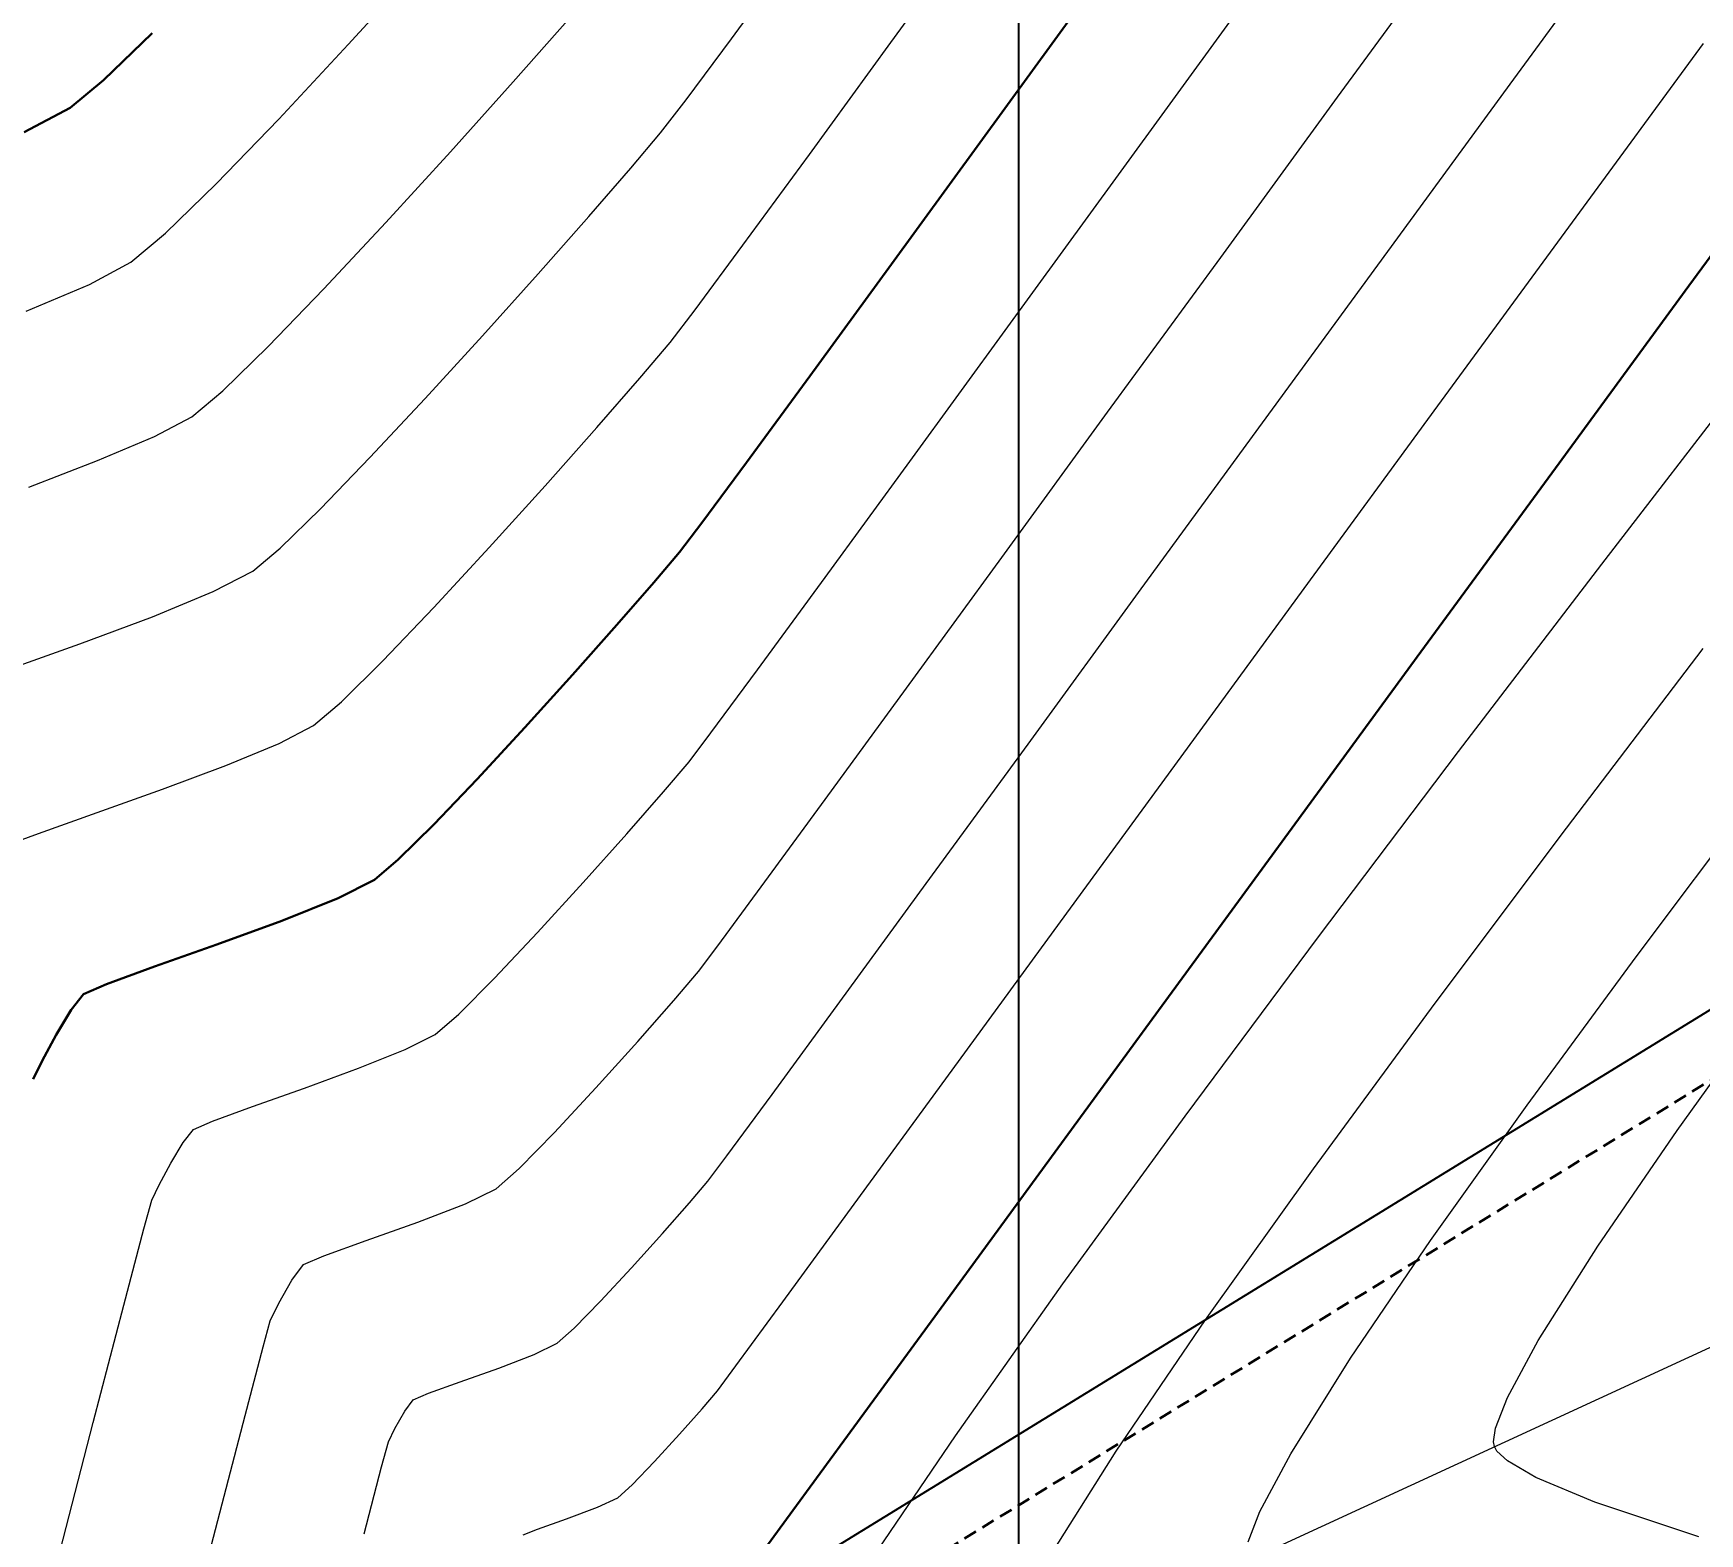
# Model space of a CAD drawing. Header units: millimetres. Extents: x 736950 to 740938, y 8500595 to 8502163.
# Drawn here: x 737786.99 to 737808.99, y 8501206.04 to 8501225.85 of the extents above; entities that cross this region are included whole.
import ezdxf

# ---------------------------------------------------------------- set-up
doc = ezdxf.new("R2010")
doc.units = ezdxf.units.MM
doc.linetypes.add('DASHED', pattern=[0.75, 0.5, -0.25])
for name, color, linetype, lineweight in [('CONT-MJR', 80, 'Continuous', 30), ('CONT-MNR', 96, 'Continuous', 15), ('COTAS', 40, 'Continuous', 5), ('PERIMETRO', 7, 'Continuous', 35), ('pista', 251, 'Continuous', 5), ('saiwite', 5, 'Continuous', 5)]:
    doc.layers.add(name, color=color, linetype=linetype, lineweight=lineweight)
doc.layers.add('Cuadricula Coordenadas', color=5, linetype='Continuous')
doc.styles.add('COTAS', font='arial.ttf')
doc.dimstyles.new('Copy of GenDist', dxfattribs={"dimtxt": 2, "dimasz": 2, "dimexe": 0.18, "dimexo": 0.0625, "dimgap": 1, "dimtad": 2, "dimdec": 3, "dimzin": 1, "dimdsep": 46, "dimtxsty": 'COTAS', "dimcen": 0.09, "dimadec": 3, "dimazin": 0, "dimtfac": 1, "dimtdec": 3, "dimtofl": 0, "dimtmove": 0, "dimatfit": 3, "dimfxl": 1, "dimtolj": 1, "dimtzin": 0, "dimarcsym": 0})

# ---------------------------------------------------------------- blocks, each defined once
blk = doc.blocks.new('*D153')
at = {"layer": 'COTAS', "color": 0, "lineweight": -2, "transparency": 16777216}
for p, q in [((737818.0385703878, 8501217.565420175), (737817.5595984412, 8501218.345172472)), ((737761.44012939, 8501183.661887297), (737815.9496407742, 8501217.14499069)), ((737760.1207185066, 8501181.988703862), (737759.6417465601, 8501182.768456161))]:
    blk.add_line(p, q, dxfattribs=at)
at = {"layer": 'COTAS', "color": 0, "transparency": 16777216}
for points in [[(737815.7751730308, 8501217.429019064), (737816.1241085171, 8501216.860962316), (737817.6538110226, 8501218.191797148)], [(737761.2656616466, 8501183.945915671), (737761.6145971329, 8501183.377858924), (737759.7359591415, 8501182.615080837)]]:
    blk.add_solid(points, dxfattribs=at)
at = {"layer": 'Defpoints', "color": 0, "transparency": 16777216}
for p in [(737817.6538110226, 8501218.191797148), (737818.0712830899, 8501217.512164854), (737760.1534312088, 8501181.935448542)]:
    blk.add_point(p, dxfattribs=at)
at = {"layer": 'COTAS', "color": 0, "transparency": 16777216, "insert": (737787.6370107504, 8501202.125627412), "char_height": 2, "attachment_point": 5, "rotation": 31.560811543288352, "style": 'COTAS'}
blk.add_mtext('\\A1;67.972', dxfattribs=at)

msp = doc.modelspace()

# ---------------------------------------------------------------- hatches: boundary and pattern name
at = {"layer": 'pista'}
h = msp.add_hatch(dxfattribs=at)
h.set_pattern_fill('HONEY', color=256, scale=3, angle=9.94991650582834, style=0)
h.set_pattern_definition([(9.94991650582834, (1479841.21072825, -18.49207214638591), (0.4979252195647159, 0.4170677100899267), [0.375, -0.75]), (129.9499165058283, (1479841.21072825, -18.49207214638591), (-0.6101538418184378, 0.222682034283025), [0.3749999999999999, -0.7499999999999998]), (69.94991650582834, (1479841.21072825, -18.49207214638591), (-0.112228622253722, 0.6397497443729518), [-0.75, 0.375])])
h.paths.add_polyline_path([(737744.7999806425, 8501250.923935566), (737743.4751223363, 8501250.754223157), (737756.465848178, 8501242.026572531), (737763.5739612179, 8501242.006896213), (737770.002546867, 8501243.455222024), (737769.8468594846, 8501244.342704736), (737763.4750639071, 8501242.907173423), (737756.7405500773, 8501242.925815564)])
h.paths.add_polyline_path([(737794.2809870465, 8501256.017245878), (737809.7820272583, 8501263.709828075), (737823.391616501, 8501273.483615467), (737837.0791595323, 8501280.557800073), (737851.5530432165, 8501285.77819753), (737870.8510758049, 8501293.050216693, -0.9976846880626209), (737871.0089264096, 8501292.63424804), (737865.2748787645, 8501289.581801567, 0.7845063948290762), (737866.1540430214, 8501286.121818589), (737883.2588851704, 8501291.348365877), (737897.4188924351, 8501296.516943583), (737903.2981396064, 8501301.44146652, -0.5512150924587264), (737904.1219025984, 8501301.177325813), (737906.855912117, 8501297.98174819, 0.5618964424650519), (737910.2738656431, 8501298.536066804), (737914.22079628, 8501308.558674501), (737925.6412323939, 8501300.72656757, 0.340189525830376), (737928.7023693406, 8501300.894137181), (737936.9171069289, 8501306.117412793, -0.358727273887905), (737938.1716059428, 8501305.962964654), (737943.1732157968, 8501301.051021611, 0.3417074120720416), (737946.0555081918, 8501300.709858142), (737955.8779356404, 8501307.072689936), (737971.8320576148, 8501314.464803053), (737988.5677626224, 8501323.411181662), (738023.1375471824, 8501336.282937778), (738044.4246208373, 8501357.728329657), (738061.4456776979, 8501362.208386911), (738078.9085143938, 8501363.070318012), (738112.0997810266, 8501372.051506756), (738118.6561313582, 8501373.365123207), (738128.3493353954, 8501376.976906104), (738155.2251721952, 8501366.826195797), (738176.6167526407, 8501363.543890122), (738193.8053773039, 8501353.328603027), (738204.7313956148, 8501340.877429372), (738207.705198212, 8501335.751671141), (738214.35685511, 8501331.742925933), (738229.9282901662, 8501313.374534177), (738233.5603594936, 8501308.186787868), (738234.53883727, 8501308.358438132), (738230.6417003467, 8501313.924784988), (738214.9478837823, 8501332.43754055), (738208.3676942562, 8501336.403214611), (738205.4657963786, 8501341.405035153), (738194.387784551, 8501354.029418997), (738176.9261677533, 8501364.406946706), (738155.4549153853, 8501367.70147717), (738128.3514754312, 8501377.93815071), (738118.4090486554, 8501374.233504975), (738111.8936108743, 8501372.928085677), (738078.7671659255, 8501363.964436961), (738061.3074614278, 8501363.102660457), (738043.958527311, 8501358.536303693), (738022.6381405202, 8501337.057350922), (737988.196920163, 8501324.233464561), (737971.4304040315, 8501315.270615296), (737955.4419368334, 8501307.862588815), (737945.5806043665, 8501301.47455489, -0.3391433520832071), (737943.8038299843, 8501301.693147572), (737938.8116631231, 8501306.59581691, 0.3560082385246841), (737936.4342009705, 8501306.876887502), (737928.158540546, 8501301.61487459, -0.3502196171718997), (737926.1502499409, 8501301.468794718), (737914.5128481541, 8501309.44969617, 0.4302069892023044), (737913.4330382891, 8501309.014522241), (737909.4507249827, 8501298.90206584, -0.5704007069138802), (737907.5397775185, 8501298.566836312), (737904.9064502402, 8501301.644734057, 0.4931454261128044), (737902.7202336333, 8501302.131411942), (737896.9620044216, 8501297.308254998), (737882.9728831241, 8501292.20205278), (737866.0373022418, 8501287.027224885, -0.7384715771871906), (737865.6977918843, 8501288.787355538), (737871.5108758068, 8501291.881875956, 0.9119586051647783), (737870.5337161538, 8501293.892406015), (737851.2416702455, 8501286.62264278), (737836.7183275839, 8501281.384406622), (737822.9200107896, 8501274.252970394), (737809.3164408724, 8501264.483505804), (737793.8201376351, 8501256.79327439), (737778.9884914039, 8501246.402265295), (737769.846859484, 8501244.34270474), (737770.0025468671, 8501243.455222024), (737779.3594973255, 8501245.563292695)])
h.paths.add_polyline_path([(738260.5182952256, 8501271.251537092), (738234.538837269, 8501308.358438132), (738233.56035949, 8501308.186787868), (738259.6897886079, 8501270.86568047), (738269.3749442189, 8501234.589470252), (738274.5057655985, 8501215.583008338), (738279.7983711922, 8501189.602392923), (738280.7089290785, 8501189.641305126), (738275.382018582, 8501215.790318219), (738270.2441657205, 8501234.822827347)])

# ---------------------------------------------------------------- linework, layer by layer
at = {"layer": 'CONT-MJR', "extrusion": (-0.8087014818274201, 0.5882192731372673, 0), "elevation": 4403924.501873751}
msp.add_lwpolyline([(-7308940.652575706, 3620), (-7308942.895075045, 3620)], dxfattribs=at)
at = {"layer": 'CONT-MJR', "extrusion": (0.694062608927049, -0.7199146441692781, 0), "elevation": -5608085.531547509}
msp.add_lwpolyline([(6431526.890176394, 3625), (6431527.779547115, 3625)], dxfattribs=at)
at = {"layer": 'CONT-MJR', "extrusion": (0.6386597854077438, -0.7694892322202661, 0), "elevation": -6070405.804174669}
msp.add_lwpolyline([(5997109.966530992, 3625), (5997110.540990311, 3625)], dxfattribs=at)
at = {"layer": 'CONT-MJR'}
for points, elevation in [([(737786.8715588055, 8501224.544247417), (737787.4754543223, 8501224.865811137)], 3625), ([(737805.3089991797, 8501217.680612369), (737807.0872607657, 8501220.109086057)], 3615), ([(737803.5616521875, 8501215.29268738), (737805.3089991797, 8501217.680612369)], 3615), ([(737791.4939026779, 8501214.668626394), (737791.8091329989, 8501214.936969584)], 3620), ([(737787.9553953806, 8501213.292544637), (737788.592454748, 8501213.524407681)], 3620), ([(737787.492239599, 8501212.953771867), (737787.6540848111, 8501213.159339847)], 3620), ([(737787.1072642507, 8501212.28137978), (737787.2922435858, 8501212.624147044)], 3620), ([(737796.36011929, 8501205.443003207), (737796.9344752507, 8501206.227757344)], 3615)]:
    msp.add_lwpolyline(points, dxfattribs=dict(at, elevation=elevation))
at = {"layer": 'CONT-MJR', "extrusion": (0.8062172796749638, -0.5916195550803753, 0), "elevation": -4434655.237494929}
msp.add_lwpolyline([(7290334.631850531, 3615.00000000001), (7290337.503660355, 3615.00000000001)], dxfattribs=at)
at = {"layer": 'CONT-MJR', "extrusion": (0.8085256308268317, -0.5884609624232299, 0), "elevation": -4406108.899508307}
msp.add_lwpolyline([(7307621.978268344, 3620), (7307624.021989053, 3620)], dxfattribs=at)
at = {"layer": 'CONT-MJR', "extrusion": (-0.8080300576612108, 0.5891412614271897, 0), "elevation": 4412257.905911494}
msp.add_lwpolyline([(-7303909.155104697, 3620), (-7303910.923835136, 3620)], dxfattribs=at)
at = {"layer": 'CONT-MJR', "extrusion": (0.806561168646899, -0.5911506417411291, 0), "elevation": -4430415.176531808}
msp.add_lwpolyline([(7292909.159224327, 3615.000000000013), (7292912.140109536, 3615.000000000013)], dxfattribs=at)
at = {"layer": 'CONT-MJR', "extrusion": (0.806946992072004, -0.5906238667595012, 0), "elevation": -4425660.944783445}
msp.add_lwpolyline([(7295794.219417035, 3620.000000000006), (7295795.636948674, 3620.000000000006)], dxfattribs=at)
at = {"layer": 'CONT-MJR', "extrusion": (0.8043923996097712, -0.594098365129912, 0), "elevation": -4457083.189582914}
msp.add_lwpolyline([(7276639.548698561, 3620), (7276640.53883368, 3620)], dxfattribs=at)
at = {"layer": 'CONT-MJR', "extrusion": (0.7951845536311182, -0.6063674840115354, 0), "elevation": -4568179.171092411}
msp.add_lwpolyline([(7207413.247971023, 3620.00000000001), (7207413.734575275, 3620.00000000001)], dxfattribs=at)
at = {"layer": 'CONT-MJR', "extrusion": (0.7621588127698073, -0.6473901019611883, 0), "elevation": -4941287.673838215}
msp.add_lwpolyline([(6956919.969683207, 3620), (6956920.496211316, 3620)], dxfattribs=at)
at = {"layer": 'CONT-MJR', "extrusion": (0.7536041545740317, -0.657328516199289, 0), "elevation": -5032087.89136597}
msp.add_lwpolyline([(6891526.722637686, 3620), (6891527.464486407, 3620)], dxfattribs=at)
at = {"layer": 'CONT-MJR', "extrusion": (0.7477139295828354, -0.6640209932734015, 0), "elevation": -5093327.874921574}
msp.add_lwpolyline([(6846389.429889773, 3620), (6846390.309776988, 3620)], dxfattribs=at)
at = {"layer": 'CONT-MJR', "extrusion": (0.7418658294064783, -0.6705483510970988, 0), "elevation": -5153133.056551292}
msp.add_lwpolyline([(6801488.364551351, 3620), (6801489.305191753, 3620)], dxfattribs=at)
at = {"layer": 'CONT-MJR', "extrusion": (0.7345526816608982, -0.678551661898181, 0), "elevation": -5226566.528551549}
msp.add_lwpolyline([(6745221.577317248, 3620), (6745222.501465295, 3620)], dxfattribs=at)
at = {"layer": 'CONT-MJR', "extrusion": (0.7235558013611899, -0.6902658924766357, 0), "elevation": -5334265.152672552}
msp.add_lwpolyline([(6660376.567611713, 3620.000000000013), (6660377.398125789, 3620.000000000013)], dxfattribs=at)
at = {"layer": 'CONT-MJR', "extrusion": (0.7031319625026655, -0.71105938099933, 0), "elevation": -5526103.628149778}
msp.add_lwpolyline([(6502089.729396887, 3620), (6502090.389433065, 3620)], dxfattribs=at)
at = {"layer": 'CONT-MJR', "extrusion": (0.8071653636232589, -0.5903253982058815, 0), "elevation": -4422953.822766089}
msp.add_lwpolyline([(7297427.88634554, 3615.000000000013), (7297430.714291669, 3615.000000000013)], dxfattribs=at)
at = {"layer": 'CONT-MJR', "extrusion": (-0.451138498886224, 0.8924539510936598, 0), "elevation": 7254096.473060723}
msp.add_lwpolyline([(-4493669.622622881, 3620.000000000003), (-4493670.158130397, 3620.000000000003)], dxfattribs=at)
at = {"layer": 'CONT-MJR', "extrusion": (0.3710501961213634, -0.9286128105719293, 0), "elevation": -7620579.121188198}
msp.add_lwpolyline([(3839498.669250209, 3620.00000000001), (3839499.469392634, 3620.00000000001)], dxfattribs=at)
at = {"layer": 'CONT-MJR', "extrusion": (0.3434228838766901, -0.9391808786542759, 0), "elevation": -7730803.693140452}
msp.add_lwpolyline([(3612429.076381145, 3620.000000000013), (3612429.989853038, 3620.000000000013)], dxfattribs=at)
at = {"layer": 'CONT-MJR', "extrusion": (0.3345545327824722, -0.942376392209982, 0), "elevation": -7764512.412697086}
msp.add_lwpolyline([(3539394.070713435, 3620.000000000011), (3539394.943607001, 3620.000000000011)], dxfattribs=at)
at = {"layer": 'CONT-MJR', "extrusion": (0.4043354195666347, -0.9146107743099648, 0), "elevation": -7476987.469572424}
msp.add_lwpolyline([(4112130.127185917, 3620.000000000006), (4112130.456627228, 3620.000000000006)], dxfattribs=at)
at = {"layer": 'CONT-MJR', "extrusion": (0.854940901975178, -0.5187254130364821, 0), "elevation": -3779030.496675076}
msp.add_lwpolyline([(7650743.406673164, 3620), (7650743.792225924, 3620)], dxfattribs=at)
at = {"layer": 'CONT-MJR', "extrusion": (0.8072723070783744, -0.5901791441794254, 0), "elevation": -4421631.583050056}
msp.add_lwpolyline([(7298226.512029746, 3615.00000000001), (7298229.128940046, 3615.00000000001)], dxfattribs=at)
at = {"layer": 'CONT-MJR', "extrusion": (0.9026734458368696, -0.430326213680961, 0), "elevation": -2992313.662336008}
msp.add_lwpolyline([(7991307.44478467, 3620), (7991307.716195458, 3620)], dxfattribs=at)
at = {"layer": 'CONT-MJR', "extrusion": (0.8073372134291857, -0.5900903522448044, 0), "elevation": -4420828.85615964}
msp.add_lwpolyline([(7298710.4580402, 3615), (7298712.783886331, 3615)], dxfattribs=at)
at = {"layer": 'CONT-MJR', "extrusion": (0.8073493073315079, -0.590073805511933, 0), "elevation": -4420679.266056165}
msp.add_lwpolyline([(7298799.107915599, 3615), (7298801.062669151, 3615)], dxfattribs=at)
at = {"layer": 'CONT-MJR', "extrusion": (-0.8072714212410348, 0.5901803558637646, 0), "elevation": 4421642.536887966}
msp.add_lwpolyline([(-7298214.091088609, 3615), (-7298215.594721173, 3615)], dxfattribs=at)
at = {"layer": 'CONT-MNR', "extrusion": (0.8089325359189684, -0.5879014818247246, 0), "elevation": -4401054.142701848}
msp.add_lwpolyline([(7310670.809141668, 3621), (7310672.898852615, 3621)], dxfattribs=at)
at = {"layer": 'CONT-MNR'}
for points, elevation in [([(737806.5352046567, 8501225.242817005), (737808.156713216, 8501227.457238574)], 3617), ([(737804.2105371084, 8501225.007062195), (737805.7610733791, 8501227.129918259)], 3618), ([(737791.1467141672, 8501225.700549925), (737792.0968243626, 8501226.741702354)], 3624), ([(737801.2819911883, 8501223.93239143), (737802.7877171104, 8501225.999450272)], 3619), ([(737807.3093359342, 8501223.355715752), (737809.0391981645, 8501225.716095498)], 3616), ([(737804.8727596214, 8501222.969317423), (737806.5352046567, 8501225.242817005)], 3617), ([(737795.2729258123, 8501224.534840593), (737795.6092640744, 8501224.97118935)], 3622), ([(737796.3587694515, 8501223.050383572), (737797.2361945194, 8501224.249757087)], 3621), ([(737794.3235497123, 8501223.43105818), (737794.8787096629, 8501224.0697432)], 3622), ([(737793.6545354804, 8501222.674115188), (737794.3235497123, 8501223.43105818)], 3622), ([(737788.2791439933, 8501222.826374188), (737788.7356649038, 8501223.209754562)], 3624), ([(737787.7304845066, 8501222.534222681), (737788.2791439933, 8501222.826374188)], 3624), ([(737790.0908819154, 8501221.713519195), (737790.8268000344, 8501222.47549674)], 3623), ([(737792.1633022567, 8501221.026773887), (737792.9187564887, 8501221.85424387)], 3622), ([(737789.4918846509, 8501221.129897937), (737790.0908819154, 8501221.713519195)], 3623), ([(737807.6981273374, 8501218.841428323), (737809.5762094082, 8501221.276424045)], 3614), ([(737799.7772416706, 8501218.928213468), (737801.1743610873, 8501220.84460225)], 3618), ([(737793.7467368265, 8501219.874857921), (737794.4294773311, 8501220.64365076)], 3621), ([(737801.618291917, 8501218.512934458), (737803.2176860583, 8501220.70370239)], 3617), ([(737790.7817261537, 8501219.570356516), (737791.435262305, 8501220.247034883)], 3622), ([(737790.2497833242, 8501219.052068433), (737790.7817261537, 8501219.570356516)], 3622), ([(737789.8865233355, 8501218.747500291), (737790.2497833242, 8501219.052068433)], 3622), ([(737805.8078077455, 8501216.367120948), (737807.6981273374, 8501218.841428323)], 3614), ([(737788.5623243487, 8501218.145464763), (737789.365178876, 8501218.476347977)], 3622), ([(737791.6070040839, 8501217.563950224), (737792.2769045254, 8501218.266158396)], 3621), ([(737786.6180178252, 8501217.434145827), (737787.604442937, 8501217.787260698)], 3622), ([(737797.4462408596, 8501215.733156042), (737798.519781539, 8501217.203862216)], 3618), ([(737790.2345869965, 8501216.471091328), (737790.6902130067, 8501216.708063342)], 3621), ([(737789.532936872, 8501216.181917833), (737790.2345869965, 8501216.471091328)], 3621), ([(737787.8337213001, 8501215.560264714), (737788.6958018879, 8501215.868867436)], 3621), ([(737805.4975138061, 8501213.039639637), (737807.2319209207, 8501215.353766976)], 3613), ([(737799.0397658478, 8501212.043718042), (737800.4685286212, 8501213.9997389)], 3616), ([(737802.198334913, 8501211.550973196), (737803.9572203612, 8501213.91610241)], 3614), ([(737795.4471909584, 8501213.079119267), (737795.7717372032, 8501213.458983485)], 3618), ([(737803.8905909796, 8501210.851782665), (737805.4975138061, 8501213.039639637)], 3613), ([(737792.2975923488, 8501212.629189445), (737792.6085650052, 8501212.898605963)], 3619), ([(737789.8851799704, 8501211.677827416), (737790.5691269836, 8501211.920636527)], 3619), ([(737797.8282901586, 8501210.385521652), (737799.0397658478, 8501212.043718042)], 3616), ([(737789.3554961911, 8501211.48504461), (737789.8851799704, 8501211.677827416)], 3619), ([(737800.5831211293, 8501209.33433379), (737802.198334913, 8501211.550973196)], 3614), ([(737805.4387998044, 8501209.90699729), (737806.7125450815, 8501211.694413034)], 3612), ([(737793.4042460439, 8501210.857697874), (737793.8691113878, 8501211.333187459)], 3618), ([(737788.4505705205, 8501210.06227094), (737788.5532070505, 8501210.440608725)], 3619), ([(737792.0679966244, 8501210.149517873), (737792.6968329235, 8501210.392357416)], 3618), ([(737792.6968329235, 8501210.392357416), (737793.1012820199, 8501210.589752497)], 3618), ([(737790.8254396134, 8501209.703869535), (737791.3868424217, 8501209.9053249)], 3618), ([(737790.555857499, 8501209.589242807), (737790.8254396134, 8501209.703869535)], 3618), ([(737799.1635487393, 8501207.328784682), (737800.5831211293, 8501209.33433379)], 3614), ([(737796.2666229531, 8501208.251872534), (737796.8864572835, 8501209.097467294)], 3616), ([(737790.0238464487, 8501208.504410312), (737790.115945027, 8501208.84483298)], 3618), ([(737789.785914293, 8501207.597264394), (737790.0238464487, 8501208.504410312)], 3618), ([(737793.1344082362, 8501208.222014466), (737793.6033573507, 8501208.40310991)], 3617), ([(737793.6033573507, 8501208.40310991), (737793.9049716912, 8501208.550315546)], 3617), ([(737792.0067438429, 8501207.804194285), (737792.2077823234, 8501207.889676154)], 3617), ([(737791.7644555768, 8501207.423991563), (737791.8945764278, 8501207.652360454)], 3617), ([(737806.2702699134, 8501207.24909361), (737806.2970281923, 8501207.431057978)], 3611), ([(737803.1851271444, 8501206.328896886), (737803.5909955784, 8501207.088468261)], 3612), ([(737806.3145130831, 8501207.125379633), (737806.2814056398, 8501207.185352465)], 3611), ([(737806.451808533, 8501206.995686429), (737806.3145130831, 8501207.125379633)], 3611), ([(737794.8981309192, 8501206.682603667), (737795.1910308081, 8501206.9881105)], 3616), ([(737794.7086613622, 8501206.510878598), (737794.8981309192, 8501206.682603667)], 3616), ([(737807.6072374257, 8501206.451616304), (737806.8252458168, 8501206.77852138)], 3611), ([(737794.4396517879, 8501206.385272006), (737794.7086613622, 8501206.510878598)], 3616), ([(737793.6489623331, 8501206.097081441), (737794.0313608225, 8501206.23323157)], 3616), ([(737793.457630187, 8501206.019145764), (737793.6489623331, 8501206.097081441)], 3616)]:
    msp.add_lwpolyline(points, dxfattribs=dict(at, elevation=elevation))
at = {"layer": 'CONT-MNR', "extrusion": (0.8069399953913781, -0.5906334259401197, 0), "elevation": -4425750.837787776}
msp.add_lwpolyline([(7295746.19038246, 3622), (7295747.571115762, 3622)], dxfattribs=at)
at = {"layer": 'CONT-MNR', "extrusion": (0.7492859260131108, -0.6622466316099125, 0), "elevation": -5077089.603555269}
msp.add_lwpolyline([(6858449.547467269, 3623.00000000001), (6858450.685030322, 3623.00000000001)], dxfattribs=at)
at = {"layer": 'CONT-MNR', "extrusion": (0.7311804495087444, -0.6821841029049202, 0), "elevation": -5259942.565823867}
msp.add_lwpolyline([(6719238.076379877, 3624.00000000001), (6719239.420655786, 3624.00000000001)], dxfattribs=at)
at = {"layer": 'CONT-MNR', "extrusion": (0.8033364019982117, -0.595525503420775, 0), "elevation": -4469998.210504523}
msp.add_lwpolyline([(7268719.582561234, 3622.000000000004), (7268720.585546384, 3622.000000000004)], dxfattribs=at)
at = {"layer": 'CONT-MNR', "extrusion": (0.8083584305373624, -0.5886906214465898, 0), "elevation": -4408186.370741319}
msp.add_lwpolyline([(7306370.605656743, 3621.000000000006), (7306372.435582503, 3621.000000000006)], dxfattribs=at)
at = {"layer": 'CONT-MNR', "extrusion": (0.7442436180337342, -0.6679082549392973, 0), "elevation": -5128940.519698146}
msp.add_lwpolyline([(6819759.619187646, 3623.000000000003), (6819760.859669605, 3623.000000000003)], dxfattribs=at)
at = {"layer": 'CONT-MNR', "extrusion": (0.807825270961752, -0.5894220318206405, 0), "elevation": -4414792.430333181}
msp.add_lwpolyline([(7302379.832763308, 3618.00000000001), (7302382.451697451, 3618.00000000001)], dxfattribs=at)
at = {"layer": 'CONT-MNR', "extrusion": (-0.7196813312742519, 0.6943045307466462, 0), "elevation": 5371464.983663577}
msp.add_lwpolyline([(-6630422.635006236, 3624.00000000001), (-6630423.821454776, 3624.00000000001)], dxfattribs=at)
at = {"layer": 'CONT-MNR', "extrusion": (0.7628423539589431, -0.6465845211620664, 0), "elevation": -4933938.712412613}
msp.add_lwpolyline([(6962140.529261646, 3622), (6962141.138951695, 3622)], dxfattribs=at)
at = {"layer": 'CONT-MNR', "extrusion": (0.7385129760349773, -0.6742392633390324, 0), "elevation": -5186989.866727808}
msp.add_lwpolyline([(6775711.855061194, 3623), (6775713.116755081, 3623)], dxfattribs=at)
at = {"layer": 'CONT-MNR', "extrusion": (-0.6983899170439262, 0.7157174887980439, 0), "elevation": 5569209.913500224}
msp.add_lwpolyline([(-6465216.873385957, 3624), (-6465217.809857434, 3624)], dxfattribs=at)
at = {"layer": 'CONT-MNR', "extrusion": (-0.8083722708907286, 0.5886716161451703, 0), "elevation": 4408011.13370356}
msp.add_lwpolyline([(-7306473.947330995, 3619.00000000001), (-7306476.368641609, 3619.00000000001)], dxfattribs=at)
at = {"layer": 'CONT-MNR', "extrusion": (-0.7309226718429467, 0.6824602902630806, 0), "elevation": 5262478.715832638}
msp.add_lwpolyline([(-6717249.187532783, 3623.000000000013), (-6717250.388794688, 3623.000000000013)], dxfattribs=at)
at = {"layer": 'CONT-MNR', "extrusion": (-0.8069366323026901, 0.5906380206590103, 0), "elevation": 4425781.99051626}
msp.add_lwpolyline([(-7295722.589797495, 3616.000000000013), (-7295725.593928178, 3616.000000000013)], dxfattribs=at)
at = {"layer": 'CONT-MNR', "extrusion": (0.8041077737978725, -0.5944835473903627, 0), "elevation": -4460569.448582465}
msp.add_lwpolyline([(7274506.280089263, 3621), (7274507.338216051, 3621)], dxfattribs=at)
at = {"layer": 'CONT-MNR', "extrusion": (0.8074875816705308, -0.589884569596356, 0), "elevation": -4418971.979849068}
msp.add_lwpolyline([(7299848.880791642, 3617.000000000011), (7299851.68655, 3617.000000000011)], dxfattribs=at)
at = {"layer": 'CONT-MNR', "extrusion": (0.8079987870059995, -0.5891841479510744, 0), "elevation": -4412642.105935531}
msp.add_lwpolyline([(7303676.886781978, 3618), (7303679.419977314, 3618)], dxfattribs=at)
at = {"layer": 'CONT-MNR', "extrusion": (-0.3901862344114052, 0.9207359569799846, 0), "elevation": 7539506.649194645}
msp.add_lwpolyline([(-3996366.79514234, 3624), (-3996367.700597475, 3624)], dxfattribs=at)
at = {"layer": 'CONT-MNR', "extrusion": (0.7442436189415071, -0.6679082539277748, 0), "elevation": -5128938.573035922}
msp.add_lwpolyline([(6819758.098354015, 3622), (6819759.199970875, 3622)], dxfattribs=at)
at = {"layer": 'CONT-MNR', "extrusion": (0.7939335838330853, -0.6080044937843414, 0), "elevation": -4583020.492135175}
msp.add_lwpolyline([(7197988.38079364, 3621), (7197988.927009712, 3621)], dxfattribs=at)
at = {"layer": 'CONT-MNR', "extrusion": (0.8082775803602446, -0.5888016245621173, 0), "elevation": -4409186.226774468}
msp.add_lwpolyline([(7305762.681081065, 3619), (7305764.882303795, 3619)], dxfattribs=at)
at = {"layer": 'CONT-MNR', "extrusion": (-0.7621588120947141, 0.6473901027559614, 0), "elevation": 4941289.568736278}
msp.add_lwpolyline([(-6956921.905443931, 3621), (-6956922.520717714, 3621)], dxfattribs=at)
at = {"layer": 'CONT-MNR', "extrusion": (0.7536041549349579, -0.6573285157854999, 0), "elevation": -5032089.800514031}
msp.add_lwpolyline([(6891528.5163572, 3621.000000000013), (6891529.383243628, 3621.000000000013)], dxfattribs=at)
at = {"layer": 'CONT-MNR', "extrusion": (0.6424865255636102, -0.7662969819000989, 0), "elevation": -6040440.287067827}
msp.add_lwpolyline([(6027285.353902727, 3623), (6027285.887704889, 3623)], dxfattribs=at)
at = {"layer": 'CONT-MNR', "extrusion": (0.7309226716757835, -0.6824602904421142, 0), "elevation": -5262476.751902375}
msp.add_lwpolyline([(6717247.972661821, 3622), (6717249.039449091, 3622)], dxfattribs=at)
at = {"layer": 'CONT-MNR', "extrusion": (0.4700033589061985, -0.8826646263541388, 0), "elevation": -7156963.52235986}
msp.add_lwpolyline([(4646822.090775459, 3623.000000000013), (4646822.649791242, 3623.000000000013)], dxfattribs=at)
at = {"layer": 'CONT-MNR', "extrusion": (0.807191838992469, -0.5902891961267427, 0), "elevation": -4422628.263192813}
msp.add_lwpolyline([(7297631.800996493, 3616.00000000001), (7297634.793579872, 3616.00000000001)], dxfattribs=at)
at = {"layer": 'CONT-MNR', "extrusion": (0.3901862355688685, -0.9207359564894789, 0), "elevation": -7539504.458327759}
msp.add_lwpolyline([(3996366.902336356, 3623.000000000003), (3996367.716635234, 3623.000000000003)], dxfattribs=at)
at = {"layer": 'CONT-MNR', "extrusion": (0.3572006631580981, -0.9340276688832162, 0), "elevation": -7676836.58651673}
msp.add_lwpolyline([(3725754.776415699, 3623), (3725755.751408245, 3623)], dxfattribs=at)
at = {"layer": 'CONT-MNR', "extrusion": (-0.8079282021054508, 0.5892809349051212, 0), "elevation": 4413518.72031598}
msp.add_lwpolyline([(-7303144.277018579, 3619.000000000004), (-7303146.174086541, 3619.000000000004)], dxfattribs=at)
at = {"layer": 'CONT-MNR', "extrusion": (0.7418658293569084, -0.6705483511519408, 0), "elevation": -5153135.000048831}
msp.add_lwpolyline([(6801489.814187286, 3621), (6801490.913371496, 3621)], dxfattribs=at)
at = {"layer": 'CONT-MNR', "extrusion": (0.7345526817544299, -0.6785516617969299, 0), "elevation": -5226568.486222268}
msp.add_lwpolyline([(6745222.8511409, 3621), (6745223.931052986, 3621)], dxfattribs=at)
at = {"layer": 'CONT-MNR', "extrusion": (0.4614239899152199, -0.887179745897481, 0), "elevation": -7201675.135067517}
msp.add_lwpolyline([(4577217.93002273, 3622), (4577218.517665158, 3622)], dxfattribs=at)
at = {"layer": 'CONT-MNR', "extrusion": (0.807980610385856, -0.589209074302577, 0), "elevation": -4412867.42077793}
msp.add_lwpolyline([(7303536.248261628, 3618), (7303538.382410925, 3618)], dxfattribs=at)
at = {"layer": 'CONT-MNR', "extrusion": (-0.8071106923395555, 0.5904001442336912, 0), "elevation": 4423636.520162633}
msp.add_lwpolyline([(-7297018.688671569, 3619), (-7297020.19751982, 3619)], dxfattribs=at)
at = {"layer": 'CONT-MNR', "extrusion": (0.8077494595082817, -0.5895259202648168, 0), "elevation": -4415729.808810355}
msp.add_lwpolyline([(7301805.300355038, 3617.000000000013), (7301807.836981026, 3617.000000000013)], dxfattribs=at)
at = {"layer": 'CONT-MNR', "extrusion": (0.807369652472949, -0.5900459679259825, 0), "elevation": -4420429.335652911}
msp.add_lwpolyline([(7298961.085808687, 3616), (7298963.977566008, 3616)], dxfattribs=at)
at = {"layer": 'CONT-MNR', "extrusion": (0.3502647589297979, -0.9366507346134153, 0), "elevation": -7704250.888134766}
msp.add_lwpolyline([(3668726.300554726, 3622), (3668727.323221316, 3622)], dxfattribs=at)
at = {"layer": 'CONT-MNR', "extrusion": (0.7958302815437168, -0.605519746150403, 0), "elevation": -4560484.425878275}
msp.add_lwpolyline([(7212281.456232833, 3613), (7212284.437690081, 3613)], dxfattribs=at)
at = {"layer": 'CONT-MNR', "extrusion": (-0.7031319614873585, 0.7110593820033175, 0), "elevation": 5526105.647496504}
msp.add_lwpolyline([(-6502090.653610184, 3621), (-6502091.424894664, 3621)], dxfattribs=at)
at = {"layer": 'CONT-MNR', "extrusion": (0.8050945949794679, -0.5931464348159285, 0), "elevation": -4448470.803250806}
msp.add_lwpolyline([(7281904.573773561, 3619), (7281905.610344305, 3619)], dxfattribs=at)
at = {"layer": 'CONT-MNR', "extrusion": (0.6482055748975191, -0.7614653850778622, 0), "elevation": -5995142.215732254}
msp.add_lwpolyline([(6072338.135608504, 3621.000000000013), (6072338.619362619, 3621.000000000013)], dxfattribs=at)
at = {"layer": 'CONT-MNR', "extrusion": (-0.797208414276002, 0.6037041860112804, 0), "elevation": 4544042.925167101}
msp.add_lwpolyline([(-7222651.429035198, 3619.000000000013), (-7222651.909316839, 3619.000000000013)], dxfattribs=at)
at = {"layer": 'CONT-MNR', "extrusion": (0.8077338890980532, -0.5895472537486152, 0), "elevation": -4415922.657224638}
msp.add_lwpolyline([(7301686.39456591, 3617.000000000013), (7301688.672774218, 3617.000000000013)], dxfattribs=at)
at = {"layer": 'CONT-MNR', "extrusion": (0.7980698220508389, -0.6025649833268959, 0), "elevation": -4533714.748767369}
msp.add_lwpolyline([(7229137.106420975, 3614.000000000006), (7229140.177604064, 3614.000000000006)], dxfattribs=at)
at = {"layer": 'CONT-MNR', "extrusion": (0.350264758590538, -0.9366507347402832, 0), "elevation": -7704248.710334567}
msp.add_lwpolyline([(3668726.648040818, 3621), (3668727.541794438, 3621)], dxfattribs=at)
at = {"layer": 'CONT-MNR', "extrusion": (0.7613286944591294, -0.6483661149328809, 0), "elevation": -4950195.541184556}
msp.add_lwpolyline([(6950581.032986489, 3619.000000000013), (6950581.549420293, 3619.000000000013)], dxfattribs=at)
at = {"layer": 'CONT-MNR', "extrusion": (-0.807479143161732, 0.5898961208202638, 0), "elevation": 4419074.670557081}
msp.add_lwpolyline([(-7299778.630668096, 3616), (-7299781.332320249, 3616)], dxfattribs=at)
at = {"layer": 'CONT-MNR', "extrusion": (0.7522371937078858, -0.6588924073037151, 0), "elevation": -5046389.491204026}
msp.add_lwpolyline([(6881057.733724481, 3619), (6881058.472004184, 3619)], dxfattribs=at)
at = {"layer": 'CONT-MNR', "extrusion": (-0.807061199521247, 0.5904677977902996, 0), "elevation": 4424246.44053004}
msp.add_lwpolyline([(-7296645.568606755, 3618.000000000013), (-7296647.000286967, 3618.000000000013)], dxfattribs=at)
at = {"layer": 'CONT-MNR', "extrusion": (0.7998116114487253, -0.6002511026160581, 0), "elevation": -4512755.342295425}
msp.add_lwpolyline([(7242239.548189397, 3612.000000000013), (7242242.137134083, 3612.000000000013)], dxfattribs=at)
at = {"layer": 'CONT-MNR', "extrusion": (0.3347362473676045, -0.9423118616987977, 0), "elevation": -7763831.930482489}
msp.add_lwpolyline([(3540890.397815434, 3621), (3540891.221838741, 3621)], dxfattribs=at)
at = {"layer": 'CONT-MNR', "extrusion": (0.3470126514000164, -0.9378604479176691, 0), "elevation": -7716932.131604533}
msp.add_lwpolyline([(3641969.937133173, 3621.000000000013), (3641970.555939555, 3621.000000000013)], dxfattribs=at)
at = {"layer": 'CONT-MNR', "extrusion": (0.7456822815152699, -0.6663016847000929, 0), "elevation": -5114213.53371446}
msp.add_lwpolyline([(6830798.676358269, 3619.000000000013), (6830799.540563014, 3619.000000000013)], dxfattribs=at)
at = {"layer": 'CONT-MNR', "extrusion": (-0.7384714884057769, 0.6742847030830201, 0), "elevation": 5187398.968116387}
msp.add_lwpolyline([(-6775387.107283164, 3619.000000000013), (-6775388.001505961, 3619.000000000013)], dxfattribs=at)
at = {"layer": 'CONT-MNR', "extrusion": (0.8054405647995961, -0.5926765530838113, 0), "elevation": -4444219.242018721}
msp.add_lwpolyline([(7284496.850565965, 3618.000000000013), (7284497.817233656, 3618.000000000013)], dxfattribs=at)
at = {"layer": 'CONT-MNR', "extrusion": (0.8075742029859329, -0.5897659761902474, 0), "elevation": -4417899.87986266}
msp.add_lwpolyline([(7300488.304581927, 3617.000000000013), (7300490.241804878, 3617.000000000013)], dxfattribs=at)
at = {"layer": 'CONT-MNR', "extrusion": (-0.7280931175709385, 0.6854782360847291, 0), "elevation": 5290214.683363817}
msp.add_lwpolyline([(-6695416.045220969, 3619.000000000013), (-6695416.873643924, 3619.000000000013)], dxfattribs=at)
at = {"layer": 'CONT-MNR', "extrusion": (0.7987277506547108, -0.6016925962101132, 0), "elevation": -4525819.239869921}
msp.add_lwpolyline([(7234081.357298841, 3618.000000000013), (7234081.783133098, 3618.000000000013)], dxfattribs=at)
at = {"layer": 'CONT-MNR', "extrusion": (-0.805905582996198, 0.5920440788451131, 0), "elevation": 4438489.497873925}
msp.add_lwpolyline([(-7287988.062254534, 3612.000000000013), (-7287990.493272985, 3612.000000000013)], dxfattribs=at)
at = {"layer": 'CONT-MNR', "extrusion": (-0.7088425692810582, 0.705366721624311, 0), "elevation": 5473493.863868203}
msp.add_lwpolyline([(-6546435.946595271, 3619), (-6546436.61367599, 3619)], dxfattribs=at)
at = {"layer": 'CONT-MNR', "extrusion": (-0.7505140901588554, 0.6608544472673431, 0), "elevation": 5064338.591731406}
msp.add_lwpolyline([(-6867854.878745919, 3618.00000000001), (-6867855.601771506, 3618.00000000001)], dxfattribs=at)
at = {"layer": 'CONT-MNR', "extrusion": (0.8071465918795497, -0.5903510643822266, 0), "elevation": -4423189.329705138}
msp.add_lwpolyline([(7297283.254475204, 3617.00000000001), (7297284.768145665, 3617.00000000001)], dxfattribs=at)
at = {"layer": 'CONT-MNR', "extrusion": (0.8117913324995747, -0.5839476281984243, 0), "elevation": -4365315.506771618}
msp.add_lwpolyline([(7332051.3328608, 3611.00000000001), (7332053.475890603, 3611.00000000001)], dxfattribs=at)
at = {"layer": 'CONT-MNR', "extrusion": (0.4511384957918372, -0.8924539526578827, 0), "elevation": -7254094.305962623}
msp.add_lwpolyline([(4493669.484917562, 3619.000000000006), (4493669.930165931, 3619.000000000006)], dxfattribs=at)
at = {"layer": 'CONT-MNR', "extrusion": (0.3710501982237316, -0.928612809731876, 0), "elevation": -7620576.928362783}
msp.add_lwpolyline([(3839498.900859863, 3619.00000000001), (3839499.566139247, 3619.00000000001)], dxfattribs=at)
at = {"layer": 'CONT-MNR', "extrusion": (-0.7428497355507417, 0.6694581916686009, 0), "elevation": 5143135.573769415}
msp.add_lwpolyline([(-6809045.545622882, 3618), (-6809046.370604448, 3618)], dxfattribs=at)
at = {"layer": 'CONT-MNR', "extrusion": (0.3434228853541014, -0.9391808781140425, 0), "elevation": -7730801.510620355}
msp.add_lwpolyline([(3612429.521368623, 3619.000000000013), (3612430.280875928, 3619.000000000013)], dxfattribs=at)
at = {"layer": 'CONT-MNR', "extrusion": (0.732981696684247, -0.6802483607667738, 0), "elevation": -5242145.671948193}
msp.add_lwpolyline([(6733115.376917893, 3618.000000000013), (6733116.182468126, 3618.000000000013)], dxfattribs=at)
at = {"layer": 'CONT-MNR', "extrusion": (-0.8060062170215933, 0.5919070688229197, 0), "elevation": 4437258.617932456}
msp.add_lwpolyline([(-7288735.693689834, 3617.000000000013), (-7288736.701242937, 3617.000000000013)], dxfattribs=at)
at = {"layer": 'CONT-MNR', "extrusion": (0.4043354240340004, -0.9146107723350111, 0), "elevation": -7476985.230217597}
msp.add_lwpolyline([(4112130.768944776, 3619.000000000011), (4112131.042859149, 3619.000000000011)], dxfattribs=at)
at = {"layer": 'CONT-MNR', "extrusion": (0.7857098277825507, -0.6185952364235555, 0), "elevation": -4679120.709359634}
msp.add_lwpolyline([(7135877.933122401, 3619), (7135878.150657855, 3619)], dxfattribs=at)
at = {"layer": 'CONT-MNR', "extrusion": (0.824530624815136, -0.5658173280679567, 0), "elevation": -4201786.832757874}
msp.add_lwpolyline([(7426972.206492061, 3611.00000000001), (7426974.05633204, 3611.00000000001)], dxfattribs=at)
at = {"layer": 'CONT-MNR', "extrusion": (0.8549409005012831, -0.5187254154656923, 0), "elevation": -3779028.34669276}
msp.add_lwpolyline([(7650742.731193006, 3619), (7650743.051761311, 3619)], dxfattribs=at)
at = {"layer": 'CONT-MNR', "extrusion": (0.8800287972935409, -0.4749203258801249, 0), "elevation": -3388122.470976578}
msp.add_lwpolyline([(7831701.005090496, 3619.00000000001), (7831701.328937006, 3619.00000000001)], dxfattribs=at)
at = {"layer": 'CONT-MNR', "extrusion": (-0.6624889078078595, 0.7490717235562625, 0), "elevation": 5879236.722924166}
msp.add_lwpolyline([(-6184617.668654995, 3618.000000000013), (-6184618.07310762, 3618.000000000013)], dxfattribs=at)
at = {"layer": 'CONT-MNR', "extrusion": (-0.8008620616166033, 0.5988488609517462, 0), "elevation": 4500067.595753563}
msp.add_lwpolyline([(-7250125.351643888, 3617), (-7250125.770532032, 3617)], dxfattribs=at)
at = {"layer": 'CONT-MNR', "extrusion": (0.8139944850549111, -0.5808726007483829, 0), "elevation": -4337552.158992263}
msp.add_lwpolyline([(7348506.364856658, 3613), (7348508.814409915, 3613)], dxfattribs=at)
at = {"layer": 'CONT-MNR', "extrusion": (0.9026734445484398, -0.430326216383635, 0), "elevation": -2992311.588916392}
msp.add_lwpolyline([(7991306.667848192, 3619.000000000013), (7991306.893513017, 3619.000000000013)], dxfattribs=at)
at = {"layer": 'CONT-MNR', "extrusion": (0.7602956936207732, -0.6495771380380527, 0), "elevation": -4961249.067046727}
msp.add_lwpolyline([(6942688.852457851, 3617), (6942689.225050233, 3617)], dxfattribs=at)
at = {"layer": 'CONT-MNR', "extrusion": (-0.7505140894323546, 0.6608544480924099, 0), "elevation": 5064336.677704249}
msp.add_lwpolyline([(-6867853.188298292, 3617), (-6867853.727488236, 3617)], dxfattribs=at)
at = {"layer": 'CONT-MNR', "extrusion": (0.8072231938933279, -0.590246317430829, 0), "elevation": -4422240.604358935}
msp.add_lwpolyline([(7297855.054855913, 3616.00000000001), (7297856.650516653, 3616.00000000001)], dxfattribs=at)
at = {"layer": 'CONT-MNR', "extrusion": (0.9672045144973951, -0.2539988723121785, 0), "elevation": -1445705.448969919}
msp.add_lwpolyline([(8409805.142094841, 3619.00000000001), (8409806.185368996, 3619.00000000001)], dxfattribs=at)
at = {"layer": 'CONT-MNR', "extrusion": (0.337468174284294, -0.9413369382666471, 0), "elevation": -7753521.791520247}
msp.add_lwpolyline([(3563398.071127299, 3618), (3563398.794730267, 3618)], dxfattribs=at)
at = {"layer": 'CONT-MNR', "extrusion": (-0.7428497362741282, 0.6694581908659107, 0), "elevation": 5143133.625548577}
msp.add_lwpolyline([(-6809044.098311701, 3617), (-6809044.713534417, 3617)], dxfattribs=at)
at = {"layer": 'CONT-MNR', "extrusion": (0.826983444838902, -0.5622262729207723, 0), "elevation": -4169450.677928693}
msp.add_lwpolyline([(7445171.575371291, 3612), (7445173.456184308, 3612)], dxfattribs=at)
at = {"layer": 'CONT-MNR', "extrusion": (0.8454954002782596, -0.5339827039411534, 0), "elevation": -3915686.041456501}
msp.add_lwpolyline([(7581708.858238209, 3611), (7581710.332681243, 3611)], dxfattribs=at)
at = {"layer": 'CONT-MNR', "extrusion": (0.8043219460500967, -0.5941937454249964, 0), "elevation": -4457944.430810394}
msp.add_lwpolyline([(7276099.72118965, 3618), (7276099.974323673, 3618)], dxfattribs=at)
at = {"layer": 'CONT-MNR', "extrusion": (0.732981697571006, -0.6802483598112725, 0), "elevation": -5242143.701271797}
msp.add_lwpolyline([(6733114.164235163, 3617.000000000003), (6733114.764967129, 3617.000000000003)], dxfattribs=at)
at = {"layer": 'CONT-MNR', "extrusion": (0.8688581444980623, -0.495061132325478, 0), "elevation": -3567583.141886672}
msp.add_lwpolyline([(7751596.013885457, 3618.000000000013), (7751596.366337432, 3618.000000000013)], dxfattribs=at)
at = {"layer": 'CONT-MNR', "extrusion": (0.8978792320572844, -0.4402418478975179, 0), "elevation": -3080141.468487819}
msp.add_lwpolyline([(7957864.95316139, 3618), (7957865.214419031, 3618)], dxfattribs=at)
at = {"layer": 'CONT-MNR', "extrusion": (-0.7150501211710291, 0.6990731894539345, 0), "elevation": 5415407.332466992}
msp.add_lwpolyline([(-6594562.443134886, 3617), (-6594562.939033211, 3617)], dxfattribs=at)
at = {"layer": 'CONT-MNR', "extrusion": (0.9677518798721831, -0.2519053373865977, 0), "elevation": -1427504.031200641}
msp.add_lwpolyline([(8412912.222500259, 3619), (8412913.824240211, 3619)], dxfattribs=at)
at = {"layer": 'CONT-MNR', "extrusion": (0.825973578545798, -0.5637088322389924, 0), "elevation": -4182801.173367436}
msp.add_lwpolyline([(7437677.572476231, 3613), (7437679.669789034, 3613)], dxfattribs=at)
at = {"layer": 'CONT-MNR', "extrusion": (0.6624889060789795, -0.7490717250853066, 0), "elevation": -5879234.677078392}
msp.add_lwpolyline([(6184616.906002388, 3617), (6184617.207619355, 3617)], dxfattribs=at)
at = {"layer": 'CONT-MNR', "extrusion": (0.8801449816210707, -0.4747049729329209, 0), "elevation": -3386188.986847247}
msp.add_lwpolyline([(7832535.803891033, 3611), (7832536.660092912, 3611)], dxfattribs=at)
at = {"layer": 'CONT-MNR', "extrusion": (0.3374681752228965, -0.9413369379301594, 0), "elevation": -7753519.613657076}
msp.add_lwpolyline([(3563398.616222333, 3617.000000000013), (3563399.155842854, 3617.000000000013)], dxfattribs=at)
at = {"layer": 'CONT-MNR', "extrusion": (-0.8030576741559275, 0.5959013106037545, 0), "elevation": 4473388.185131145}
msp.add_lwpolyline([(-7266613.876555618, 3616.000000000013), (-7266614.288503114, 3616.000000000013)], dxfattribs=at)
at = {"layer": 'CONT-MNR', "extrusion": (0.8477246535576096, -0.5304365294270661, 0), "elevation": -3883896.490377593}
msp.add_lwpolyline([(7598040.810099777, 3612), (7598042.300121084, 3612)], dxfattribs=at)
at = {"layer": 'CONT-MNR', "extrusion": (0.3377550746076395, -0.9412340354963732, 0), "elevation": -7752433.146409042}
msp.add_lwpolyline([(3565761.242121358, 3617.000000000003), (3565761.686921661, 3617.000000000003)], dxfattribs=at)
at = {"layer": 'CONT-MNR', "extrusion": (0.8043219443761973, -0.5941937476908467, 0), "elevation": -4457942.223663453}
msp.add_lwpolyline([(7276099.199346669, 3617.000000000013), (7276099.388119129, 3617.000000000013)], dxfattribs=at)
at = {"layer": 'CONT-MNR', "extrusion": (-0.7589668375018213, 0.6511292802297285, 0), "elevation": 4975422.681831518}
msp.add_lwpolyline([(-6932535.173238794, 3616.000000000013), (-6932535.482991634, 3616.000000000013)], dxfattribs=at)
at = {"layer": 'CONT-MNR', "extrusion": (0.9319732976728282, -0.3625269264824806, 0), "elevation": -2394300.833686331}
msp.add_lwpolyline([(8190372.97292491, 3611), (8190373.403678826, 3611)], dxfattribs=at)
at = {"layer": 'CONT-MNR', "extrusion": (0.9678156885788931, -0.2516600741885036, 0), "elevation": -1425370.004938311}
msp.add_lwpolyline([(8413272.883550163, 3618), (8413274.316757271, 3618)], dxfattribs=at)
at = {"layer": 'CONT-MNR', "extrusion": (0.7481966818541057, -0.6634769967847461, 0), "elevation": -5088339.36052487}
msp.add_lwpolyline([(6850085.486250739, 3616.000000000003), (6850085.936921499, 3616.000000000003)], dxfattribs=at)
at = {"layer": 'CONT-MNR', "extrusion": (0.9680862543228163, -0.2506172463962124, 0), "elevation": -1416307.005024149}
msp.add_lwpolyline([(8414802.403895546, 3619.000000000011), (8414804.471293898, 3619.000000000011)], dxfattribs=at)
at = {"layer": 'CONT-MNR', "extrusion": (0.8978792322160807, -0.440241847573651, 0), "elevation": -3080139.359940168}
msp.add_lwpolyline([(7957864.209441168, 3617.000000000013), (7957864.404271748, 3617.000000000013)], dxfattribs=at)
at = {"layer": 'CONT-MNR', "extrusion": (-0.73837004544633, 0.6743957858613773, 0), "elevation": 5188412.298785515}
msp.add_lwpolyline([(-6774602.557819779, 3616), (-6774603.046276662, 3616)], dxfattribs=at)
at = {"layer": 'CONT-MNR', "extrusion": (0.8281923983035782, -0.5604438878176543, 0), "elevation": -4153410.027762221}
msp.add_lwpolyline([(7454128.226619584, 3614.00000000001), (7454130.317750013, 3614.00000000001)], dxfattribs=at)
at = {"layer": 'CONT-MNR', "extrusion": (0.9656651733716726, -0.2597898630375282, 0), "elevation": -1496067.73757862}
msp.add_lwpolyline([(8400990.227322835, 3617.00000000001), (8400990.571184658, 3617.00000000001)], dxfattribs=at)
at = {"layer": 'CONT-MNR', "extrusion": (0.8457708204838177, -0.5335463608892204, 0), "elevation": -3911777.326454998}
msp.add_lwpolyline([(7583722.4576551, 3613.000000000011), (7583724.116571787, 3613.000000000011)], dxfattribs=at)
at = {"layer": 'CONT-MNR', "extrusion": (0.9850802169238051, 0.1720958053682579, 0), "elevation": 2189820.468900469}
msp.add_lwpolyline([(8247397.65205696, 3611.000000000013), (8247397.716763516, 3611.000000000013)], dxfattribs=at)
at = {"layer": 'CONT-MNR', "extrusion": (0.9674433581512895, -0.2530876306123157, 0), "elevation": -1437778.743151336}
msp.add_lwpolyline([(8411161.182224106, 3617), (8411162.093357826, 3617)], dxfattribs=at)
at = {"layer": 'CONT-MNR', "extrusion": (-0.5027075630154112, -0.8644565379977794, 0), "elevation": -7719824.851659304}
msp.add_lwpolyline([(-3635819.008457443, 3611), (-3635819.440448258, 3611)], dxfattribs=at)
at = {"layer": 'CONT-MNR', "extrusion": (-0.3166013409254236, -0.9485586913439905, 0), "elevation": -8297484.144386603}
msp.add_lwpolyline([(-1991638.096437532, 3611.00000000001), (-1991639.543680812, 3611.00000000001)], dxfattribs=at)
at = {"layer": 'CONT-MNR', "extrusion": (0.9681545729646478, -0.2503531962001694, 0), "elevation": -1414009.940351746}
msp.add_lwpolyline([(8415187.770052297, 3618), (8415189.60883501, 3618)], dxfattribs=at)
at = {"layer": 'CONT-MNR', "extrusion": (0.3489720365466598, -0.9371331376642684, 0), "elevation": -7709292.585603389}
msp.add_lwpolyline([(3658094.487873119, 3616.000000000006), (3658094.923553973, 3616.000000000006)], dxfattribs=at)
at = {"layer": 'CONT-MNR', "extrusion": (0.9331594589741614, -0.3594626880874434, 0), "elevation": -2367378.457908603}
msp.add_lwpolyline([(8198193.382781102, 3612.00000000001), (8198193.814706423, 3612.00000000001)], dxfattribs=at)
at = {"layer": 'Cuadricula Coordenadas', "color": 8}
msp.add_line((737800, 8500595.507225098), (737800, 8502130.641312933), dxfattribs=at)
at = {"layer": 'PERIMETRO', "linetype": 'DASHED', "ltscale": 0.35}
msp.add_lwpolyline([(737683.200969866, 8501281.329551859), (737744.6024409891, 8501182.423775388), (737752.754863814, 8501178.840202238), (737760.1534312089, 8501181.935448542), (737818.0712830903, 8501217.512164854), (737892.6513328891, 8501224.540148428), (737966.6724460352, 8501242.248666123), (737994.6087461784, 8501268.421881564), (738169.7309229737, 8501324.89666196), (738221.1104446506, 8501260.626977284), (738220.501630505, 8501242.23256058), (738236.8284346196, 8501144.032219619), (738320.8206677334, 8501132.278902221)], dxfattribs=at)
at = {"layer": 'saiwite'}
msp.add_line((737796.2621935044, 8501202.568646956), (737831.0403261232, 8501218.593898673), dxfattribs=at)

# ---------------------------------------------------------------- dimensions: what is measured, and where the dimension line sits
at = {"layer": 'COTAS'}
dim = msp.add_aligned_dim(p1=(737760.1534312089, 8501181.935448542), p2=(737818.0712830903, 8501217.512164854), distance=0.7976107970436412, dimstyle='Copy of GenDist', dxfattribs=at)
dim.commit()
dim.dimension.update_dxf_attribs({"geometry": '*D153', "text_midpoint": (737787.6370107504, 8501202.125627412)})

doc.saveas('drawing.dxf')
